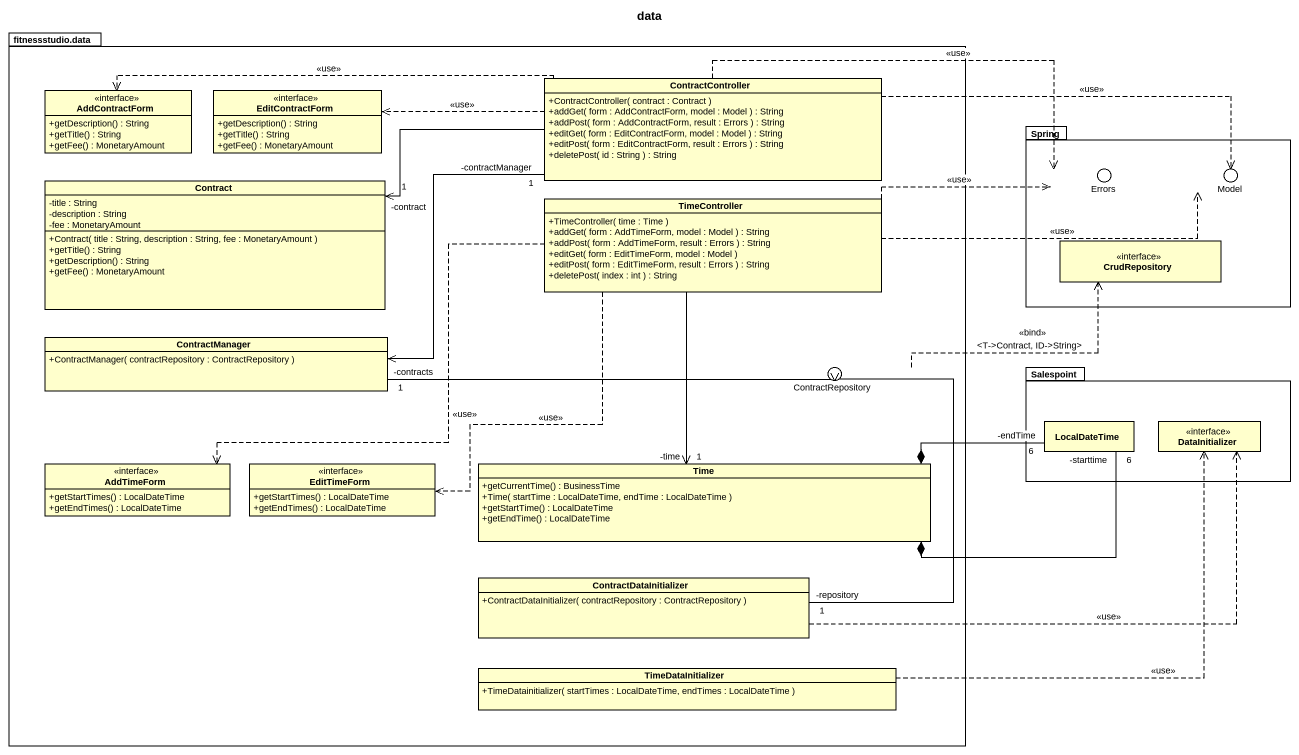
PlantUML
@startuml
title data
allowmixing
hide circle
hide empty members
skinparam classAttributeIconSize 0
package "fitnessstudio.data" as fitnessstudio_data {
  interface AddContractForm {
    +getDescription() : String
    +getTitle() : String
    +getFee() : MonetaryAmount
  }
  interface EditContractForm {
    +getDescription() : String
    +getTitle() : String
    +getFee() : MonetaryAmount
  }
  class ContractController {
    +ContractController( contract : Contract )
    +addGet( form : AddContractForm, model : Model ) : String
    +addPost( form : AddContractForm, result : Errors ) : String
    +editGet( form : EditContractForm, model : Model ) : String
    +editPost( form : EditContractForm, result : Errors ) : String
    +deletePost( id : String ) : String
  }
  class Contract {
    -title : String
    -description : String
    -fee : MonetaryAmount
    +Contract( title : String, description : String, fee : MonetaryAmount )
    +getTitle() : String
    +getDescription() : String
    +getFee() : MonetaryAmount
  }
  class TimeController {
    +TimeController( time : Time )
    +addGet( form : AddTimeForm, model : Model ) : String
    +addPost( form : AddTimeForm, result : Errors ) : String
    +editGet( form : EditTimeForm, model : Model )
    +editPost( form : EditTimeForm, result : Errors ) : String
    +deletePost( index : int ) : String
  }
  class ContractManager {
    +ContractManager( contractRepository : ContractRepository )
  }
  interface AddTimeForm {
    +getStartTimes() : LocalDateTime
    +getEndTimes() : LocalDateTime
  }
  interface EditTimeForm {
    +getStartTimes() : LocalDateTime
    +getEndTimes() : LocalDateTime
  }
  class Time {
    +getCurrentTime() : BusinessTime
    +Time( startTime : LocalDateTime, endTime : LocalDateTime )
    +getStartTime() : LocalDateTime
    +getEndTime() : LocalDateTime
  }
  class ContractDataInitializer {
    +ContractDataInitializer( contractRepository : ContractRepository )
  }
  class TimeDataInitializer {
    +TimeDatainitializer( startTimes : LocalDateTime, endTimes : LocalDateTime )
  }
}
package Spring {
  interface CrudRepository
}
() Errors
() Model
() ContractRepository
package Salespoint {
  class LocalDateTime
  interface DataInitializer
}
Spring -up- Errors
Spring -right- Model
fitnessstudio_data -right- ContractRepository
ContractController .left.> AddContractForm : <<use>>
ContractController .left.> EditContractForm : <<use>>
ContractController -left-> "-contract\n1" Contract
ContractController .right.> Errors : <<use>>
ContractController .right.> Model : <<use>>
ContractController "-contractManager\n1" -left-> ContractManager
TimeController .right.> Errors : <<use>>
TimeController .right.> Model : <<use>>
TimeController .left.> AddTimeForm : <<use>>
TimeController ..> EditTimeForm : <<use>>
TimeController --> "-time\n1" Time
ContractManager "-contracts\n1" -right-> ContractRepository
ContractRepository .right.> CrudRepository : <<bind>>\n<T->Contract, ID->String>
Time *-right- "-starttime\n6" LocalDateTime
Time *-right- "-endTime\n6" LocalDateTime
ContractDataInitializer "-repository\n1" -up-> ContractRepository
ContractDataInitializer .right.> DataInitializer : <<use>>
TimeDataInitializer .right.> DataInitializer : <<use>>
@enduml
